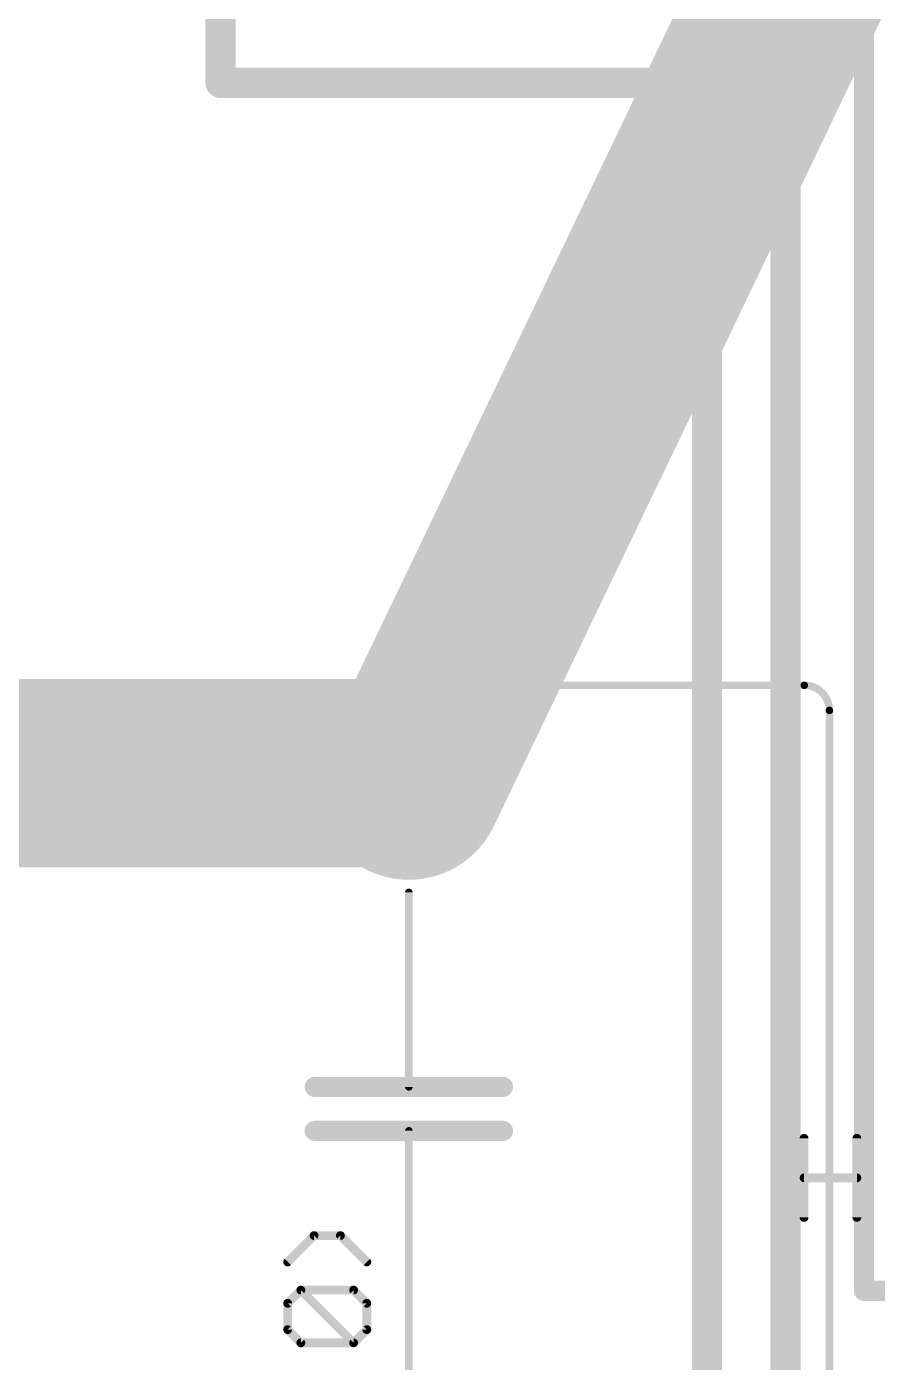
# Model space of a CAD drawing. Extents: x 0 to 165, y -10 to 137.
# Drawn here: x 64.66 to 81.87, y 22.37 to 49.4 of the extents above; entities that cross this region are included whole.
import ezdxf

# ---------------------------------------------------------------- set-up
doc = ezdxf.new("R2010")
doc.units = 0
for name, color, linetype in [('1', 14, 'CONTINUOUS'), ('16', 174, 'CONTINUOUS'), ('17', 94, 'CONTINUOUS'), ('21', 251, 'CONTINUOUS'), ('27', 251, 'CONTINUOUS')]:
    doc.layers.add(name, color=color, linetype=linetype)

# ---------------------------------------------------------------- blocks, each defined once
blk = doc.blocks.new('OCTAGONP')
at = {"const_width": 0.5}
blk.add_lwpolyline([(-0.25, -0.1036), (-0.25, 0.1036), (-0.1036, 0.25), (0.1036, 0.25), (0.25, 0.1036), (0.25, -0.1036), (0.1036, -0.25), (-0.1036, -0.25), (-0.25, -0.1036), (-0.25, 0.1036)], dxfattribs=at)

msp = doc.modelspace()

# ---------------------------------------------------------------- linework, layer by layer
at = {"layer": '1'}
for points, const_width in [([(68.58, 48.26), (68.58, 60.0075)], 0.6096), ([(80.01, 12.065), (80.01, 52.705)], 0.6096), ([(81.5975, 23.8125), (81.5975, 50.165)], 0.4064), ([(78.4225, 48.26), (68.58, 48.26)], 0.6096), ([(78.4225, 7.62), (78.4225, 48.26)], 0.6096), ([(81.5975, 23.8125), (86.68, 23.8125)], 0.4064)]:
    msp.add_lwpolyline(points, dxfattribs=dict(at, const_width=const_width))
for points, const_width in [([(68.58, 48.4124, 1), (68.58, 48.1076)], 0.3048), ([(68.4276, 48.26, 1), (68.7324, 48.26)], 0.3048), ([(78.5749, 48.26, 1), (78.2701, 48.26)], 0.3048), ([(78.4225, 48.1076, 1), (78.4225, 48.4124)], 0.3048), ([(81.5975, 23.9141, 1), (81.5975, 23.7109)], 0.2032), ([(81.4959, 23.8125, 1), (81.6991, 23.8125)], 0.2032)]:
    msp.add_lwpolyline(points, format="xyb", dxfattribs=dict(at, const_width=const_width))
at = {"layer": '16'}
for points, const_width in [([(72.39, 34.036), (86.6775, 63.8175)], 3.81), ([(40.64, 34.29), (72.39, 34.29)], 3.81), ([(72.39, 34.29), (72.39, 34.036)], 1.778)]:
    msp.add_lwpolyline(points, dxfattribs=dict(at, const_width=const_width))
for points, const_width in [([(72.39, 33.3375, 1), (72.39, 35.2425)], 1.905), ([(71.5312, 34.448, 1), (73.2488, 33.624)], 1.905), ([(72.8345, 34.29, 1), (71.9455, 34.29)], 0.889), ([(71.9455, 34.036, 1), (72.8345, 34.036)], 0.889)]:
    msp.add_lwpolyline(points, format="xyb", dxfattribs=dict(at, const_width=const_width))
at = {"layer": '21'}
for points, const_width in [([(64.389, 36.068), (80.391, 36.068)], 0.1524), ([(80.899, 35.56), (80.899, 5.08)], 0.1524), ([(72.39, 31.877), (72.39, 27.94)], 0.1524), ([(72.39, 27.94), (70.485, 27.94)], 0.4064), ([(74.295, 27.94), (72.39, 27.94)], 0.4064), ([(72.39, 27.051), (70.485, 27.051)], 0.4064), ([(74.295, 27.051), (72.39, 27.051)], 0.4064), ([(72.39, 27.051), (72.39, 8.763)], 0.1524)]:
    msp.add_lwpolyline(points, dxfattribs=dict(at, const_width=const_width))
for points, const_width in [([(80.899, 35.56, 0.4142), (80.391, 36.068)], 0.1524), ([(80.391, 36.1061, 1), (80.391, 36.0299)], 0.0762), ([(80.391, 36.0299, 1), (80.391, 36.1061)], 0.0762), ([(80.9371, 35.56, 1), (80.8609, 35.56)], 0.0762), ([(80.8609, 35.56, 1), (80.9371, 35.56)], 0.0762), ([(72.4281, 31.877, 1), (72.3519, 31.877)], 0.0762), ([(70.485, 28.0416, 1), (70.485, 27.8384)], 0.2032), ([(72.39, 28.0416, 1), (72.39, 27.8384)], 0.2032), ([(72.39, 27.8384, 1), (72.39, 28.0416)], 0.2032), ([(74.295, 27.8384, 1), (74.295, 28.0416)], 0.2032), ([(72.3519, 27.94, 1), (72.4281, 27.94)], 0.0762), ([(70.485, 27.1526, 1), (70.485, 26.9494)], 0.2032), ([(72.39, 27.1526, 1), (72.39, 26.9494)], 0.2032), ([(72.39, 26.9494, 1), (72.39, 27.1526)], 0.2032), ([(72.4281, 27.051, 1), (72.3519, 27.051)], 0.0762), ([(74.295, 26.9494, 1), (74.295, 27.1526)], 0.2032)]:
    msp.add_lwpolyline(points, format="xyb", dxfattribs=dict(at, const_width=const_width))
at = {"layer": '27', "const_width": 0.1778}
for points in [[(80.3863, 25.2984), (80.3863, 26.9)], [(81.454, 26.9), (81.454, 25.2984)], [(80.3863, 26.0992), (81.454, 26.0992)], [(70.4714, 24.9313), (69.9375, 24.3974)], [(71.0052, 24.9313), (70.4714, 24.9313)], [(71.5391, 24.3974), (71.0052, 24.9313)], [(69.9375, 23.561), (70.2045, 23.828)], [(70.2045, 23.828), (71.2722, 23.828)], [(71.2722, 22.7602), (70.2045, 23.828)], [(71.2722, 23.828), (71.5391, 23.561)], [(69.9375, 23.0272), (69.9375, 23.561)], [(71.5391, 23.561), (71.5391, 23.0272)], [(70.2045, 22.7602), (69.9375, 23.0272)], [(71.5391, 23.0272), (71.2722, 22.7602)], [(71.2722, 22.7602), (70.2045, 22.7602)]]:
    msp.add_lwpolyline(points, dxfattribs=at)
at = {"layer": '27', "const_width": 0.0889}
for points in [[(80.4307, 26.9, 1), (80.3418, 26.9)], [(81.4985, 26.9, 1), (81.4096, 26.9)], [(80.3863, 26.1436, 1), (80.3863, 26.0547)], [(81.454, 26.0547, 1), (81.454, 26.1436)], [(80.3418, 25.2984, 1), (80.4307, 25.2984)], [(81.4096, 25.2984, 1), (81.4985, 25.2984)], [(70.4714, 24.9757, 1), (70.4714, 24.8868)], [(70.5028, 24.8998, 1), (70.44, 24.9627)], [(71.0367, 24.9627, 1), (70.9738, 24.8998)], [(71.0052, 24.8868, 1), (71.0052, 24.9757)], [(69.9061, 24.4288, 1), (69.969, 24.366)], [(71.5077, 24.366, 1), (71.5705, 24.4288)], [(70.2359, 23.8594, 1), (70.173, 23.7965)], [(70.2045, 23.8724, 1), (70.2045, 23.7835)], [(70.2359, 23.7965, 1), (70.173, 23.8594)], [(71.3036, 23.8594, 1), (71.2407, 23.7965)], [(71.2722, 23.7835, 1), (71.2722, 23.8724)], [(69.9061, 23.5925, 1), (69.969, 23.5296)], [(69.982, 23.561, 1), (69.8931, 23.561)], [(71.5836, 23.561, 1), (71.4947, 23.561)], [(71.5077, 23.5296, 1), (71.5705, 23.5925)], [(69.969, 23.0586, 1), (69.9061, 22.9957)], [(69.8931, 23.0272, 1), (69.982, 23.0272)], [(71.4947, 23.0272, 1), (71.5836, 23.0272)], [(71.5705, 22.9957, 1), (71.5077, 23.0586)], [(70.2045, 22.8047, 1), (70.2045, 22.7158)], [(70.173, 22.7288, 1), (70.2359, 22.7917)], [(71.2407, 22.7917, 1), (71.3036, 22.7288)], [(71.2407, 22.7288, 1), (71.3036, 22.7917)], [(71.2722, 22.7158, 1), (71.2722, 22.8047)]]:
    msp.add_lwpolyline(points, format="xyb", dxfattribs=at)

# ---------------------------------------------------------------- block references
at = {"layer": '17', "xscale": 3.1496, "yscale": 3.1496, "rotation": 270}
msp.add_blockref('OCTAGONP', (72.39, 34.036), dxfattribs=at)
msp.add_blockref('OCTAGONP', (72.39, 34.036), dxfattribs=at)

doc.saveas('drawing.dxf')
